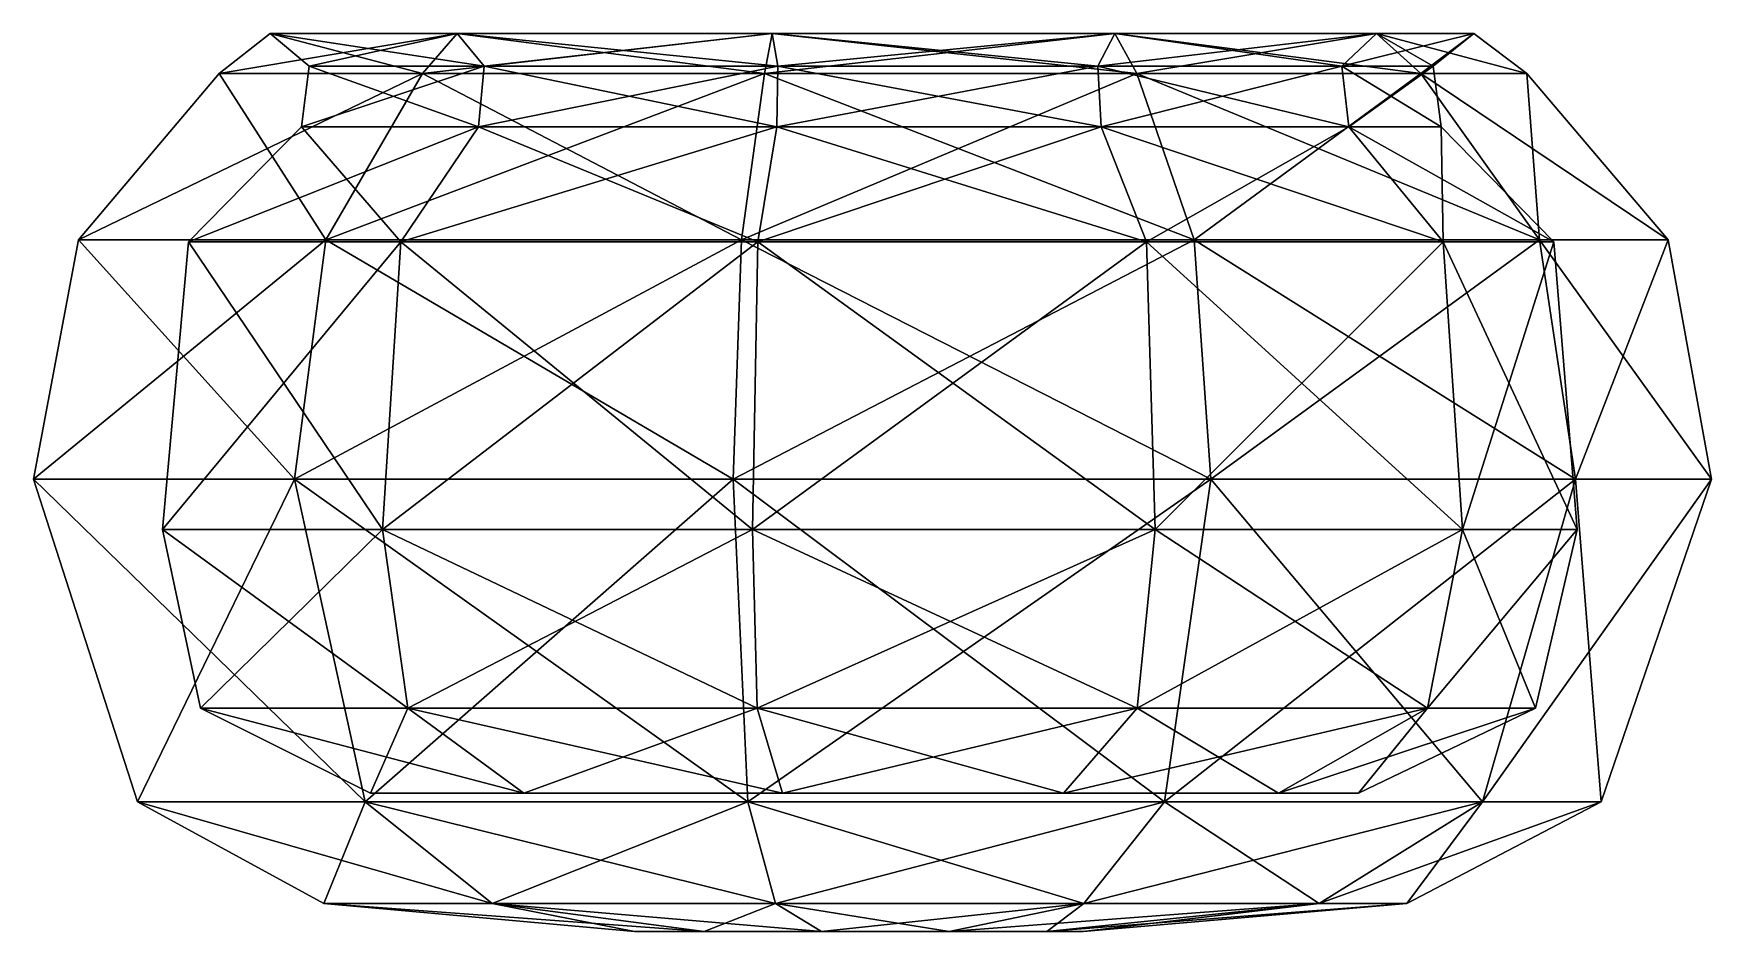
# Model space of a CAD drawing. Extents: x -60 to 63, y 0 to 66.
import ezdxf

# ---------------------------------------------------------------- set-up
doc = ezdxf.new("R2010")
doc.units = 0
doc.layers.add('bowl02', color=250, linetype='CONTINUOUS')

msp = doc.modelspace()

# ---------------------------------------------------------------- meshes
at = {"layer": 'bowl02'}
mesh = msp.add_polyface(dxfattribs=at)
corners = [(-50.502076, 29.325793, -14.849555), (-48.599635, 50.311346, -14.330589), (-33.104232, 50.311346, -38.441907), (-40.360577, 58.700653, -11.96583), (-27.422144, 58.700653, -32.098424), (-39.780859, 63.131395, -11.79561), (-27.026483, 63.131395, -31.641806), (-42.6443, 65.517607, -12.636392), (-28.980801, 65.517607, -33.89721), (-46.356827, 62.615662, -13.726488), (-31.514628, 62.615662, -36.821402), (-56.622982, 50.45502, -16.686456), (-38.580223, 50.45502, -44.761537), (-59.913361, 32.994223, -17.612958), (-40.868794, 32.994223, -47.246883), (-50.502076, 29.325793, 14.849555), (-48.599635, 50.311346, 14.330589), (-40.360577, 58.700653, 11.96583), (-39.780859, 63.131395, 11.79561), (-42.6443, 65.517607, 12.636392), (-46.356827, 62.615662, 13.726488), (-56.622982, 50.45502, 16.686456), (-59.913361, 32.994223, 17.612958), (-34.445525, 29.325793, 39.834036), (-33.104232, 50.311346, 38.441907), (-27.422144, 58.700653, 32.098424), (-28.980801, 65.517607, 33.89721), (-31.514628, 62.615662, 36.821402), (-38.580223, 50.45502, 44.761537), (-40.868794, 32.994223, 47.246883), (-27.026483, 63.131395, 31.641806)]
mesh.append_faces([[corners[k] for k in face] for face in [(0, 1, 2), (1, 3, 4), (3, 5, 6), (5, 7, 8), (7, 9, 10), (9, 11, 12), (11, 13, 14), (15, 16, 1), (16, 17, 3), (17, 18, 5), (18, 19, 7), (19, 20, 9), (20, 21, 11), (21, 22, 13), (23, 24, 16), (24, 25, 17), (26, 27, 20), (27, 28, 21), (28, 29, 22), (1, 4, 2), (7, 10, 8), (9, 12, 10), (11, 14, 12), (16, 3, 1), (17, 5, 3), (18, 7, 5), (19, 9, 7), (20, 11, 9), (21, 13, 11), (24, 17, 16), (25, 18, 17), (30, 19, 18), (26, 20, 19), (27, 21, 20), (28, 22, 21)]])
mesh = msp.add_polyface(dxfattribs=at)
corners = [(-7.033107, 50.311346, -50.34819), (-5.65314, 58.700653, -42.039995), (18.034931, 58.700653, -38.634165), (-5.567155, 63.131395, -41.441953), (17.78394, 63.131395, -38.084573), (-34.445525, 29.325793, -39.834036), (-33.104232, 50.311346, -38.441907), (-27.422144, 58.700653, -32.098424), (-27.026483, 63.131395, -31.641806), (-28.980801, 65.517607, -33.89721), (-5.991869, 65.517607, -44.395904), (-31.514628, 62.615662, -36.821402), (-6.542522, 62.615662, -48.225781), (-38.580223, 50.45502, -44.761537), (-8.223154, 50.45502, -58.625146), (-40.868794, 32.994223, -47.246883), (-8.826174, 32.994223, -61.880257), (-27.422144, 58.700653, 32.098424), (-27.026483, 63.131395, 31.641806), (-39.780859, 63.131395, 11.79561), (-28.980801, 65.517607, 33.89721), (-42.6443, 65.517607, 12.636392), (-7.430265, 29.325793, 52.171492), (-7.033107, 50.311346, 50.34819), (-33.104232, 50.311346, 38.441907), (-5.65314, 58.700653, 42.039995), (-5.567155, 63.131395, 41.441953), (-5.991869, 65.517607, 44.395904), (-6.542522, 62.615662, 48.225781), (-31.514628, 62.615662, 36.821402), (-8.223154, 50.45502, 58.625146), (-38.580223, 50.45502, 44.761537), (-8.826174, 32.994223, 61.880257), (-40.868794, 32.994223, 47.246883), (-40.360577, 58.700653, -11.96583), (-39.780859, 63.131395, -11.79561), (18.034931, 58.700653, 38.634165), (17.78394, 63.131395, 38.084573), (19.023675, 65.517607, 40.799212), (20.631023, 62.615662, 44.318815)]
mesh.append_faces([[corners[k] for k in face] for face in [(0, 1, 2), (1, 3, 4), (5, 6, 0), (6, 7, 1), (7, 8, 3), (8, 9, 10), (9, 11, 12), (11, 13, 14), (13, 15, 16), (17, 18, 19), (18, 20, 21), (22, 23, 24), (23, 25, 17), (25, 26, 18), (26, 27, 20), (27, 28, 29), (28, 30, 31), (30, 32, 33), (6, 1, 0), (7, 3, 1), (8, 10, 3), (9, 12, 10), (11, 14, 12), (13, 16, 14), (34, 8, 7), (35, 9, 8), (23, 17, 24), (25, 18, 17), (26, 20, 18), (27, 29, 20), (28, 31, 29), (30, 33, 31), (36, 26, 25), (37, 27, 26), (38, 28, 27), (39, 30, 28)]])
mesh = msp.add_polyface(dxfattribs=at)
corners = [(21.966551, 29.325793, -47.944868), (21.336341, 50.311346, -46.269279), (42.997015, 50.311346, -27.500199), (18.034931, 58.700653, -38.634165), (36.121273, 58.700653, -22.96226), (17.78394, 63.131395, -38.084573), (35.612994, 63.131395, -22.635609), (19.023675, 65.517607, -40.799212), (38.12357, 65.517607, -24.249058), (20.631023, 62.615662, -44.318815), (41.378599, 62.615662, -26.340938), (24.81007, 50.45502, -53.875685), (50.031635, 50.45502, -32.021075), (-7.430265, 29.325793, -52.171492), (-7.033107, 50.311346, -50.34819), (-5.567155, 63.131395, -41.441953), (-5.991869, 65.517607, -44.395904), (-6.542522, 62.615662, -48.225781), (-8.223154, 50.45502, -58.625146), (-8.826174, 32.994223, -61.880257), (26.041192, 32.994223, -56.867087), (21.966551, 29.325793, 47.944868), (21.336341, 50.311346, 46.269279), (-7.033107, 50.311346, 50.34819), (18.034931, 58.700653, 38.634165), (-5.65314, 58.700653, 42.039995), (17.78394, 63.131395, 38.084573), (-5.567155, 63.131395, 41.441953), (19.023675, 65.517607, 40.799212), (-5.991869, 65.517607, 44.395904), (20.631023, 62.615662, 44.318815), (-6.542522, 62.615662, 48.225781), (24.81007, 50.45502, 53.875685), (-8.223154, 50.45502, 58.625146), (26.041192, 32.994223, 56.867087), (-8.826174, 32.994223, 61.880257), (36.121273, 58.700653, 22.96226), (35.612994, 63.131395, 22.635609), (38.12357, 65.517607, 24.249058), (-5.65314, 58.700653, -42.039995), (42.997015, 50.311346, 27.500199), (41.378599, 62.615662, 26.340938)]
mesh.append_faces([[corners[k] for k in face] for face in [(0, 1, 2), (1, 3, 4), (3, 5, 6), (5, 7, 8), (7, 9, 10), (9, 11, 12), (13, 14, 1), (15, 16, 7), (16, 17, 9), (17, 18, 11), (18, 19, 20), (21, 22, 23), (22, 24, 25), (24, 26, 27), (26, 28, 29), (28, 30, 31), (30, 32, 33), (32, 34, 35), (36, 37, 26), (37, 38, 28), (3, 6, 4), (5, 8, 6), (14, 3, 1), (39, 5, 3), (15, 7, 5), (16, 9, 7), (17, 11, 9), (18, 20, 11), (22, 25, 23), (32, 35, 33), (40, 24, 22), (36, 26, 24), (37, 28, 26), (38, 30, 28), (41, 32, 30)]])
mesh = msp.add_polyface(dxfattribs=at)
corners = [(44.41164, 29.325793, -28.496087), (42.997015, 50.311346, -27.500199), (51.071802, 50.311346), (36.121273, 58.700653, -22.96226), (42.863601, 58.700653), (35.612994, 63.131395, -22.635609), (42.259409, 63.131395), (38.12357, 65.517607, -24.249058), (45.243736, 65.517607), (41.378599, 62.615662, -26.340938), (49.112996, 62.615662), (50.031635, 50.45502, -32.021075), (59.433871, 50.45502), (24.81007, 50.45502, -53.875685), (26.041192, 32.994223, -56.867087), (52.663162, 32.994223, -33.799018), (44.41164, 29.325793, 28.496087), (42.997015, 50.311346, 27.500199), (21.336341, 50.311346, 46.269279), (36.121273, 58.700653, 22.96226), (18.034931, 58.700653, 38.634165), (38.12357, 65.517607, 24.249058), (41.378599, 62.615662, 26.340938), (20.631023, 62.615662, 44.318815), (50.031635, 50.45502, 32.021075), (24.81007, 50.45502, 53.875685), (52.663162, 32.994223, 33.799018), (26.041192, 32.994223, 56.867087), (52.778846, 29.325793), (35.612994, 63.131395, 22.635609), (62.587449, 32.994223), (21.336341, 50.311346, -46.269279), (19.023675, 65.517607, -40.799212), (20.631023, 62.615662, -44.318815)]
mesh.append_faces([[corners[k] for k in face] for face in [(0, 1, 2), (1, 3, 4), (3, 5, 6), (5, 7, 8), (7, 9, 10), (9, 11, 12), (13, 14, 15), (16, 17, 18), (17, 19, 20), (21, 22, 23), (22, 24, 25), (24, 26, 27), (28, 2, 17), (2, 4, 19), (4, 6, 29), (6, 8, 21), (8, 10, 22), (10, 12, 24), (12, 30, 26), (1, 4, 2), (3, 6, 4), (5, 8, 6), (7, 10, 8), (9, 12, 10), (11, 30, 12), (31, 3, 1), (32, 9, 7), (33, 11, 9), (13, 15, 11), (24, 27, 25), (2, 19, 17), (4, 29, 19), (6, 21, 29), (8, 22, 21), (10, 24, 22), (12, 26, 24)]])
mesh = msp.add_polyface(dxfattribs=at)
corners = [(-32.580242, 16.285215, -37.599604), (-34.445525, 29.325793, -39.834036), (-7.430265, 29.325793, -52.171492), (-40.868794, 32.994223, -47.246883), (-35.711397, 9.456251, -41.21315), (-7.760828, 9.456251, -53.977747), (-35.322277, 10.097512, -10.371556), (-47.736124, 16.285215, -14.016591), (-50.502076, 29.325793, -14.849555), (-59.913361, 32.994223, -17.612958), (-52.32385, 9.456251, -15.363669), (-38.714041, 2.026339, -11.367468), (-26.422607, 2.026339, -30.493313), (-35.322277, 10.097512, 10.371556), (-47.736124, 16.285215, 14.016591), (-50.502076, 29.325793, 14.849555), (-59.913361, 32.994223, 17.612958), (-52.32385, 9.456251, 15.363669), (-38.714041, 2.026339, 11.367468), (-24.107704, 10.097512, 27.821773), (-32.580242, 16.285215, 37.599604), (-34.445525, 29.325793, 39.834036), (-40.868794, 32.994223, 47.246883), (-35.711397, 9.456251, 41.21315), (-26.422607, 2.026339, 30.493313), (-24.107704, 10.097512, -27.821773), (-33.104232, 50.311346, -38.441907), (-10.941289, 0, -12.62692), (-48.599635, 50.311346, -14.330589), (-16.031026, 0, -4.707134), (-48.599635, 50.311346, 14.330589), (-16.031026, 0, 4.707134), (-7.430265, 29.325793, 52.171492), (-33.104232, 50.311346, 38.441907), (-8.826174, 32.994223, 61.880257)]
mesh.append_faces([[corners[k] for k in face] for face in [(0, 1, 2), (3, 4, 5), (6, 7, 0), (7, 8, 1), (9, 10, 4), (10, 11, 12), (13, 14, 7), (14, 15, 8), (16, 17, 10), (17, 18, 11), (19, 20, 14), (20, 21, 15), (22, 23, 17), (23, 24, 18), (13, 6, 25), (6, 0, 25), (7, 1, 0), (8, 26, 1), (9, 4, 3), (10, 12, 4), (11, 27, 12), (13, 7, 6), (14, 8, 7), (15, 28, 8), (16, 10, 9), (17, 11, 10), (18, 29, 11), (19, 14, 13), (20, 15, 14), (21, 30, 15), (22, 17, 16), (23, 18, 17), (24, 31, 18), (32, 33, 21), (34, 23, 22)]])
mesh = msp.add_polyface(dxfattribs=at)
corners = [(-8.826174, 32.994223, -61.880257), (-7.760828, 9.456251, -53.977747), (22.653749, 9.456251, -49.604791), (-5.742181, 2.026339, -39.937747), (16.761346, 2.026339, -36.702229), (-2.377769, 0, -16.537748), (6.940675, 0, -15.197958), (-24.107704, 10.097512, -27.821773), (-32.580242, 16.285215, -37.599604), (-7.080363, 16.285215, -49.245008), (-35.711397, 9.456251, -41.21315), (-26.422607, 2.026339, -30.493313), (-10.941289, 0, -12.62692), (-38.714041, 2.026339, -11.367468), (-16.031026, 0, -4.707134), (-38.714041, 2.026339, 11.367468), (-16.031026, 0, 4.707134), (-26.422607, 2.026339, 30.493313), (-10.941289, 0, 12.62692), (-5.239105, 10.097512, 36.438774), (-7.080363, 16.285215, 49.245008), (-32.580242, 16.285215, 37.599604), (-7.430265, 29.325793, 52.171492), (-34.445525, 29.325793, 39.834036), (-8.826174, 32.994223, 61.880257), (-7.760828, 9.456251, 53.977747), (-35.711397, 9.456251, 41.21315), (-5.742181, 2.026339, 39.937747), (-2.377769, 0, 16.537748), (-24.107704, 10.097512, 27.821773), (-35.322277, 10.097512, 10.371556), (14.055504, 0, 9.032924), (-5.239105, 10.097512, -36.438774), (-7.430265, 29.325793, -52.171492), (-34.445525, 29.325793, -39.834036), (-7.033107, 50.311346, -50.34819), (-40.868794, 32.994223, -47.246883), (15.292873, 10.097512, 33.486721), (20.667481, 16.285215, 45.25547), (15.292873, 10.097512, -33.486721), (30.969472, 10.097512, -19.902871)]
mesh.append_faces([[corners[k] for k in face] for face in [(0, 1, 2), (1, 3, 4), (3, 5, 6), (7, 8, 9), (10, 11, 3), (11, 12, 5), (13, 14, 12), (15, 16, 14), (17, 18, 16), (19, 20, 21), (20, 22, 23), (24, 25, 26), (25, 27, 17), (27, 28, 18), (19, 29, 30), (5, 12, 14), (31, 5, 14), (14, 16, 18), (7, 9, 32), (8, 33, 9), (34, 35, 33), (36, 1, 0), (10, 3, 1), (11, 5, 3), (19, 21, 29), (20, 23, 21), (25, 17, 26), (27, 18, 17), (37, 20, 19), (38, 22, 20), (39, 7, 32), (40, 19, 7), (19, 30, 7), (31, 14, 28), (14, 18, 28)]])
mesh = msp.add_polyface(dxfattribs=at)
corners = [(33.943265, 2.026339, -21.814012), (14.055504, 0, -9.032924), (16.70781, 0), (15.292873, 10.097512, -33.486721), (20.667481, 16.285215, -45.25547), (41.853546, 16.285215, -26.897641), (22.653749, 9.456251, -49.604791), (16.761346, 2.026339, -36.702229), (6.940675, 0, -15.197958), (-5.239105, 10.097512, -36.438774), (-7.080363, 16.285215, -49.245008), (-7.430265, 29.325793, -52.171492), (21.966551, 29.325793, -47.944868), (15.292873, 10.097512, 33.486721), (20.667481, 16.285215, 45.25547), (-7.080363, 16.285215, 49.245008), (21.966551, 29.325793, 47.944868), (-7.430265, 29.325793, 52.171492), (26.041192, 32.994223, 56.867087), (22.653749, 9.456251, 49.604791), (-7.760828, 9.456251, 53.977747), (16.761346, 2.026339, 36.702229), (-5.742181, 2.026339, 39.937747), (6.940675, 0, 15.197958), (-2.377769, 0, 16.537748), (33.943265, 2.026339, 21.814012), (14.055504, 0, 9.032924), (40.348436, 2.026339), (30.969472, 10.097512, -19.902871), (-24.107704, 10.097512, -27.821773), (36.813482, 10.097512), (-5.239105, 10.097512, 36.438774), (30.969472, 10.097512, 19.902871), (-2.377769, 0, -16.537748), (21.336341, 50.311346, -46.269279), (-8.826174, 32.994223, -61.880257), (26.041192, 32.994223, -56.867087), (-7.760828, 9.456251, -53.977747), (-5.742181, 2.026339, -39.937747), (-7.033107, 50.311346, 50.34819), (-8.826174, 32.994223, 61.880257), (41.853546, 16.285215, 26.897641)]
mesh.append_faces([[corners[k] for k in face] for face in [(0, 1, 2), (3, 4, 5), (6, 7, 0), (7, 8, 1), (9, 10, 4), (10, 11, 12), (13, 14, 15), (14, 16, 17), (18, 19, 20), (19, 21, 22), (21, 23, 24), (25, 26, 23), (27, 2, 26), (3, 28, 29), (28, 30, 31), (30, 32, 13), (1, 8, 2), (8, 33, 26), (24, 23, 26), (7, 1, 0), (9, 4, 3), (10, 12, 4), (11, 34, 12), (35, 6, 36), (37, 7, 6), (38, 8, 7), (16, 39, 17), (18, 20, 40), (19, 22, 20), (21, 24, 22), (32, 14, 13), (41, 16, 14), (25, 23, 21), (30, 13, 31), (8, 26, 2)]])
mesh = msp.add_polyface(dxfattribs=at)
corners = [(30.969472, 10.097512, -19.902871), (41.853546, 16.285215, -26.897641), (49.751405, 16.285215), (44.41164, 29.325793, -28.496087), (52.778846, 29.325793), (50.031635, 50.45502, -32.021075), (52.663162, 32.994223, -33.799018), (62.587449, 32.994223), (45.875921, 9.456251, -29.482664), (54.532812, 9.456251), (33.943265, 2.026339, -21.814012), (40.348436, 2.026339), (20.667481, 16.285215, -45.25547), (21.966551, 29.325793, -47.944868), (26.041192, 32.994223, -56.867087), (22.653749, 9.456251, -49.604791), (30.969472, 10.097512, 19.902871), (41.853546, 16.285215, 26.897641), (20.667481, 16.285215, 45.25547), (44.41164, 29.325793, 28.496087), (21.966551, 29.325793, 47.944868), (52.663162, 32.994223, 33.799018), (45.875921, 9.456251, 29.482664), (22.653749, 9.456251, 49.604791), (33.943265, 2.026339, 21.814012), (16.761346, 2.026339, 36.702229), (36.813482, 10.097512), (51.071802, 50.311346), (16.70781, 0), (15.292873, 10.097512, -33.486721), (42.997015, 50.311346, -27.500199), (21.336341, 50.311346, 46.269279), (26.041192, 32.994223, 56.867087), (42.997015, 50.311346, 27.500199), (14.055504, 0, 9.032924)]
mesh.append_faces([[corners[k] for k in face] for face in [(0, 1, 2), (1, 3, 4), (5, 6, 7), (6, 8, 9), (8, 10, 11), (12, 13, 3), (14, 15, 8), (16, 17, 18), (17, 19, 20), (21, 22, 23), (22, 24, 25), (26, 2, 17), (2, 4, 19), (7, 9, 22), (9, 11, 24), (0, 2, 26), (1, 4, 2), (3, 27, 4), (6, 9, 7), (8, 11, 9), (10, 28, 11), (29, 1, 0), (12, 3, 1), (13, 30, 3), (14, 8, 6), (15, 10, 8), (19, 31, 20), (21, 23, 32), (22, 25, 23), (26, 17, 16), (2, 19, 17), (4, 33, 19), (7, 22, 21), (9, 24, 22), (11, 34, 24)]])

doc.saveas('drawing.dxf')
